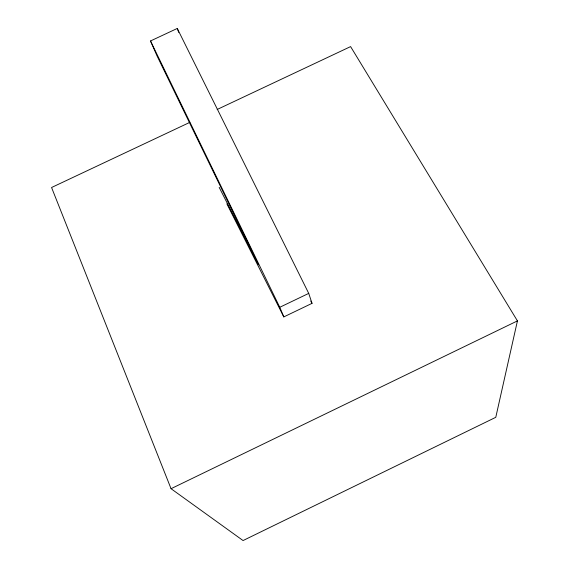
<?xml version="1.0" encoding="UTF-8"?>
<svg xmlns="http://www.w3.org/2000/svg" width="569" height="569" viewBox="0 0 569 569"><rect width="100%" height="100%" fill="white"/><g stroke="black" fill="none" stroke-linecap="round" stroke-linejoin="round"><path stroke-width="0.85" d="M217.159 109.483L350.596 46.601L517.434 320.895L495.777 417.312L243.055 540.55L171.049 488.7L51.566 187.507L189.826 122.356M171.049 488.7L517.434 320.895M308.725 293.391L312.025 303.355L283.81 316.905L279.763 307.288L308.725 293.391L177.279 28.45L150.508 40.968L156.952 55.741L258.532 264.813L219.172 187.357M310.752 301.015L312.025 303.355M226.889 203.866L283.81 316.905M279.763 307.288L150.508 40.968M177.279 28.45L178.744 32.44"/></g></svg>
